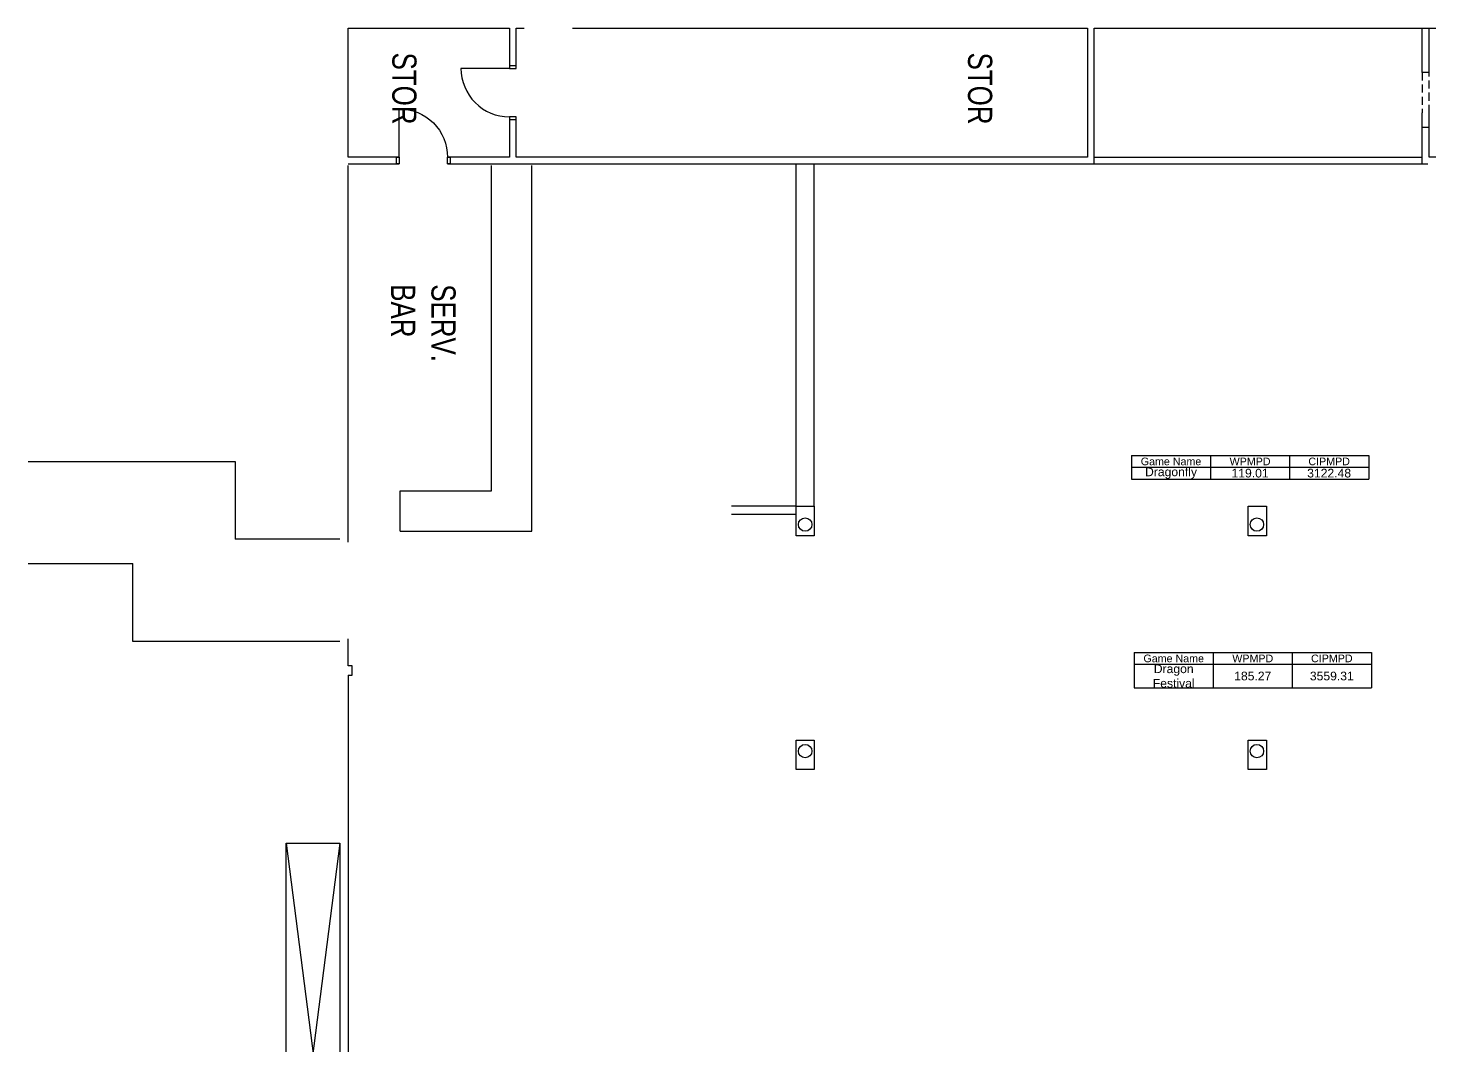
# Model space of a CAD drawing. Header units: inches. Extents: x 3213 to 10275, y -3570 to -435.
# Drawn here: x 7197 to 8240, y -1865 to -1108 of the extents above; entities that cross this region are included whole.
import ezdxf

# ---------------------------------------------------------------- set-up
doc = ezdxf.new("R2010")
doc.units = ezdxf.units.IN
doc.header["$LTSCALE"] = 24
doc.header["$MEASUREMENT"] = 0
doc.linetypes.add('HIDDEN', pattern=[0.375, 0.25, -0.125])
for name, color, linetype in [('00 Themes', 7, 'Continuous'), ('F1  BUILTIN', 8, 'Continuous'), ('F1  CLG', 15, 'HIDDEN'), ('F1  COL', 242, 'Continuous'), ('F1  DIM', 4, 'Continuous'), ('F1  DOORS', 1, 'Continuous'), ('F1  WALL', 3, 'Continuous')]:
    doc.layers.add(name, color=color, linetype=linetype)
doc.styles.add('HAND', font='Hand.shx', dxfattribs={"width": 0.8, "height": 0.5})

# ---------------------------------------------------------------- blocks, each defined once
blk = doc.blocks.new('*T347')
at = {"layer": '00 Themes', "linetype": 'ByBlock', "lineweight": -2, "transparency": 16777216}
for p, q in [((0, 0), (176.4, 0)), ((0, 0), (0, -26.2)), ((176.4, 0), (176.4, -26.2)), ((0, -26.2), (176.4, -26.2))]:
    blk.add_line(p, q, dxfattribs=at)
at = {"layer": '00 Themes', "color": 0, "linetype": 'ByBlock', "lineweight": -2, "transparency": 16777216}
for p, q in [((58.8, 0), (58.8, -26.2)), ((117.6, 0), (117.6, -26.2)), ((0, -8.7), (176.4, -8.7))]:
    blk.add_line(p, q, dxfattribs=at)
at = {"layer": '00 Themes', "color": 0, "lineweight": -3, "transparency": 16777216, "width": 58.689, "attachment_point": 5}
for s, insert, char_height in [('{\\fArial|b0|i0|c0;Game Name', (29.4, -4.4), 5.686), ('{\\fArial|b0|i0|c0;Dragon Festival', (29.4, -17.5), 6.467), ('{\\fArial|b0|i0|c0;WPMPD', (88.2, -4.4), 5.686), ('{\\fArial|b0|i0|c0;CIPMPD', (147, -4.4), 5.686), ('{\\fArial|b0|i0|c0;\\c255;185.27 ', (88.2, -17.5), 6.467), ('{\\fArial|b0|i0|c0;\\c255;3559.31 ', (147, -17.5), 6.467)]:
    blk.add_mtext(s, dxfattribs=dict(at, insert=insert, char_height=char_height))
blk = doc.blocks.new('*T348')
at = {"layer": '00 Themes', "linetype": 'ByBlock', "lineweight": -2, "transparency": 16777216}
for p, q in [((0, 0), (176.4, 0)), ((0, 0), (0, -17.5)), ((176.4, 0), (176.4, -17.5)), ((0, -17.5), (176.4, -17.5))]:
    blk.add_line(p, q, dxfattribs=at)
at = {"layer": '00 Themes', "color": 0, "linetype": 'ByBlock', "lineweight": -2, "transparency": 16777216}
for p, q in [((58.8, 0), (58.8, -17.5)), ((117.6, 0), (117.6, -17.5)), ((0, -8.7), (176.4, -8.7))]:
    blk.add_line(p, q, dxfattribs=at)
at = {"layer": '00 Themes', "color": 0, "lineweight": -3, "transparency": 16777216, "width": 58.689, "attachment_point": 5}
for s, insert, char_height in [('{\\fArial|b0|i0|c0;Game Name', (29.4, -4.4), 5.686), ('{\\fArial|b0|i0|c0;Dragonfly', (29.4, -13.1), 6.467), ('{\\fArial|b0|i0|c0;WPMPD', (88.2, -4.4), 5.686), ('{\\fArial|b0|i0|c0;\\c255;119.01 ', (88.2, -13.1), 6.467), ('{\\fArial|b0|i0|c0;\\c255;3122.48 ', (147, -13.1), 6.467), ('{\\fArial|b0|i0|c0;CIPMPD', (147, -4.4), 5.686)]:
    blk.add_mtext(s, dxfattribs=dict(at, insert=insert, char_height=char_height))

msp = doc.modelspace()

# ---------------------------------------------------------------- linework, layer by layer
at = {"color": 0, "linetype": 'ByBlock', "lineweight": -3}
for p, q in [((7768.7, -1463.9), (7768.7, -1209.4)), ((7782.2, -1463.9), (7782.2, -1209.4)), ((7768.7, -1463.9), (7720.7, -1463.9)), ((7720.7, -1469.9), (7768.7, -1469.9))]:
    msp.add_line(p, q, dxfattribs=at)
at = {"layer": 'F1  BUILTIN'}
for p, q in [((7197.5, -1430.6), (7313.5, -1430.6)), ((7313.5, -1430.6), (7351.5, -1430.6)), ((7351.5, -1430.6), (7351.5, -1488.6)), ((7429.5, -1488.6), (7351.5, -1488.6)), ((7197.5, -1506.6), (7275.5, -1506.6)), ((7275.5, -1564.6), (7275.5, -1506.6)), ((7313.5, -1564.6), (7275.5, -1564.6)), ((7429.5, -1564.6), (7313.5, -1564.6))]:
    msp.add_line(p, q, dxfattribs=at)
for points in [[(7474.2, -1482.6), (7572.2, -1482.6), (7572.2, -1210.6)], [(7474.2, -1452.6), (7542.2, -1452.6), (7542.2, -1210.6)], [(7474.2, -1482.6), (7474.2, -1452.6)]]:
    msp.add_lwpolyline(points, dxfattribs=at)
at = {"layer": 'F1  CLG'}
for points in [[(8234.5, -1141.4), (8234.5, -1171.4)], [(8239.5, -1171.4), (8239.5, -1141.4)]]:
    msp.add_lwpolyline(points, dxfattribs=at)
at = {"layer": 'F1  COL'}
for centre in [(7775.5, -1477.6), (7775.5, -1477.6), (8111.5, -1477.6), (8111.5, -1477.6), (7775.5, -1646.1), (7775.5, -1646.1), (8111.5, -1646.1), (8111.5, -1646.1)]:
    msp.add_circle(centre, 5, dxfattribs=at)
at = {"layer": 'F1  DOORS'}
for points in [[(7560.5, -1138.4), (7560.5, -1136.4), (7555.5, -1136.4), (7555.5, -1138.4)], [(7560.5, -1176.4), (7560.5, -1174.4), (7555.5, -1174.4), (7555.5, -1176.4)], [(7473.5, -1209.4), (7471.5, -1209.4), (7471.5, -1204.4), (7473.5, -1204.4)], [(7511.5, -1209.4), (7509.5, -1209.4), (7509.5, -1204.4), (7511.5, -1204.4)]]:
    msp.add_lwpolyline(points, close=True, dxfattribs=at)
for points in [[(7555.5, -1138.4), (7519.5, -1138.4, 0.414214), (7555.5, -1174.4, 0)], [(7473.5, -1204.4), (7473.5, -1168.4, -0.414214), (7509.5, -1204.4, 0)]]:
    msp.add_lwpolyline(points, format="xyb", dxfattribs=at)
at = {"layer": 'F1  WALL'}
for p, q in [((7990.5, -1204.4), (8234.5, -1204.4)), ((7990.5, -1209.4), (8234.5, -1209.4))]:
    msp.add_line(p, q, dxfattribs=at)
for points in [[(7473.5, -1204.4), (7435.5, -1204.4), (7435.5, -1108.4), (7555.5, -1108.4), (7555.5, -1138.4)], [(7560.5, -1138.4), (7560.5, -1108.4), (7566.5, -1108.4)], [(7602.5, -1108.4), (7985.5, -1108.4), (7985.5, -1204.4), (7560.5, -1204.4), (7560.5, -1174.4)], [(7990.5, -1209.4), (7990.5, -1108.4)], [(7990.5, -1108.4), (8339.5, -1108.4)], [(8234.5, -1141.4), (8234.5, -1108.4)], [(8239.5, -1141.4), (8239.5, -1108.4)], [(8239.5, -1141.4), (8234.5, -1141.4)], [(7555.5, -1174.4), (7555.5, -1204.4), (7509.5, -1204.4)], [(8234.5, -1209.4), (8234.5, -1171.4)], [(8255.5, -1209.4), (8255.5, -1204.4), (8239.5, -1204.4), (8239.5, -1171.4)], [(8239.5, -1182.4), (8234.5, -1182.4)], [(7435.5, -1209.4), (7473.5, -1209.4)], [(7509.5, -1209.4), (7990.5, -1209.4)], [(8222.7, -1209.4), (8238.7, -1209.4)], [(7435.5, -1490.6), (7435.5, -1210.6)], [(7435.5, -1582.6), (7435.5, -1562.6)], [(7435.5, -1589.6), (7438.5, -1589.6), (7438.5, -1582.6), (7435.5, -1582.6)], [(7435.5, -1589.6), (7435.5, -2098.6)]]:
    msp.add_lwpolyline(points, dxfattribs=at)
for points in [[(7782.2, -1463.9), (7782.2, -1485.9), (7768.7, -1485.9), (7768.7, -1463.9)], [(8118.5, -1463.9), (8118.5, -1485.9), (8105, -1485.9), (8105, -1463.9)], [(7782.2, -1637.9), (7782.2, -1659.9), (7768.7, -1659.9), (7768.7, -1637.9)], [(8118.5, -1637.9), (8118.5, -1659.9), (8105, -1659.9), (8105, -1637.9)], [(7429.5, -1714.6), (7429.5, -2025.6), (7389.5, -2025.6), (7389.5, -1714.6)]]:
    msp.add_lwpolyline(points, close=True, dxfattribs=at)
at = {"layer": 'F1  WALL', "color": 8}
for points in [[(7389.5, -1714.6), (7429.5, -2025.6)], [(7429.5, -1714.6), (7389.5, -2025.6)]]:
    msp.add_lwpolyline(points, dxfattribs=at)

# ---------------------------------------------------------------- block references
for name, p in [('*T348', (8018.2, -1426.3)), ('*T347', (8020.2, -1572.8))]:
    msp.add_blockref(name, p)

# ---------------------------------------------------------------- texts
at = {"layer": 'F1  DIM', "char_height": 18, "width": 82.688, "attachment_point": 1, "rotation": 270, "style": 'HAND'}
for s, insert in [('{\\Fhand.shx;STOR}', (7486.4, -1126.6)), ('{\\Fhand.shx;STOR}', (7914.6, -1126.6)), ('{\\Fhand.shx;SERV. BAR}', (7515.5, -1298.9))]:
    msp.add_mtext(s, dxfattribs=dict(at, insert=insert))

doc.saveas('drawing.dxf')
